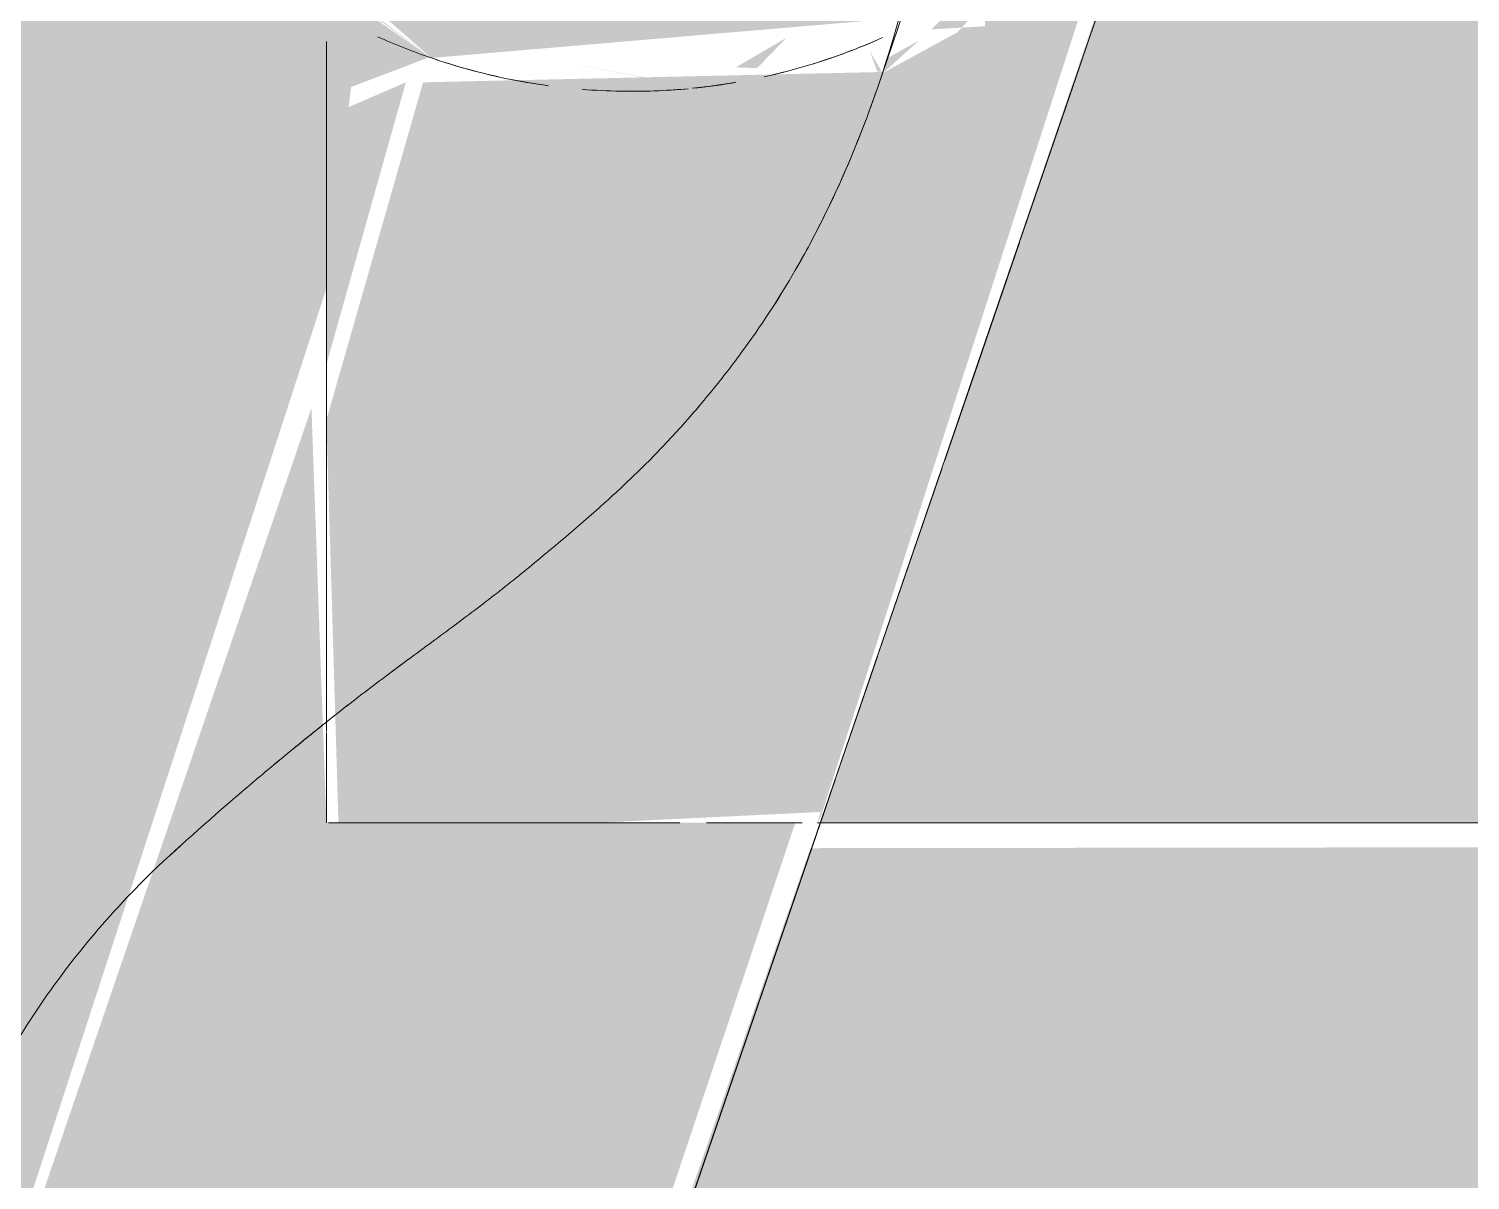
# Model space of a CAD drawing. Header units: millimetres. Extents: x 63432 to 177405, y -1987 to 27578.
# Drawn here: x 162828.22 to 162843.08, y 8823.12 to 8834.98 of the extents above; entities that cross this region are included whole.
import ezdxf

# ---------------------------------------------------------------- set-up
doc = ezdxf.new("R2010")
doc.units = ezdxf.units.MM
doc.layers.add('A-WALL-PATT', color=7, linetype='Continuous', lineweight=9)
for name, color, linetype, lineweight, true_color in [('I-FURN-16', 7, 'Continuous', 9, 0xd1b79e), ('I-FURN-19', 7, 'Continuous', 9, 0x242424), ('I-FURN-20', 7, 'Continuous', 9, 0x3a3a3a), ('I-FURN-21', 7, 'Continuous', 9, 0x666666), ('I-FURN-24', 7, 'Continuous', 9, 0x1e1e1e), ('I-FURN-26', 7, 'Continuous', 9, 0x2d2d2d), ('I-FURN-28', 7, 'Continuous', 9, 0x1a1a1a), ('I-FURN-30', 7, 'Continuous', 9, 0x4c4c4c), ('I-FURN-35', 7, 'Continuous', 9, 0x171717), ('I-FURN-36', 7, 'Continuous', 9, 0x121212), ('I-FURN-39', 7, 'Continuous', 9, 0x151515), ('I-FURN-48', 7, 'Continuous', 9, 0x131313), ('I-FURN-49', 7, 'Continuous', 9, 0x111111), ('I-FURN-6', 7, 'Continuous', 9, 0xc0c0c0), ('I-FURN-61', 7, 'Continuous', 9, 0xcabbac), ('I-FURN-62', 7, 'Continuous', 9, 0x8b8b8b)]:
    doc.layers.add(name, color=color, linetype=linetype, lineweight=lineweight, true_color=true_color)
doc.layers.add('I-FURN-17', color=7, linetype='Continuous', lineweight=9, true_color=0x111111, transparency=0.7)

# ---------------------------------------------------------------- blocks, each defined once
blk = doc.blocks.new('Chair - Tablet Arm - Chair - Tablet Arm-V78-Развертка 3_12-6')
at = {"layer": 'I-FURN-17'}
h = blk.add_hatch(color=256, dxfattribs=at)
h.paths.add_polyline_path([(-81463.851, 8450), (-81461.856, 8450), (-81328.433, 8839.5), (-81330.322, 8839.5), (-81463.865, 8450)])
h.paths.add_polyline_path([(-81323.251, 8834.684), (-81318.457, 8835.093), (-81318.019, 8837.444), (-81318.308, 8839.5), (-81327.233, 8839.5), (-81327.045, 8838.356), (-81325.945, 8837.044), (-81323.267, 8834.697)])
h.paths.add_polyline_path([(-81325.516, 8852.2), (-81312.542, 8852.2), (-81248.351, 9039.435), (-81261.773, 9039.435), (-81325.968, 8852.2)])
h = blk.add_hatch(color=256, dxfattribs=at)
h.paths.add_polyline_path([(-81327.444, 8838.356), (-81327.071, 8838.396), (-81327.172, 8838.555), (-81327.437, 8838.396)])
h.paths.add_polyline_path([(-81329.43, 8816.663), (-81324.334, 8832.308), (-81324.08, 8834.384), (-81323.268, 8834.694), (-81326.822, 8837.178), (-81326.72, 8837.473), (-81327.448, 8838.555), (-81327.635, 8839.5), (-81327.993, 8839.272), (-81328.433, 8839.04), (-81335.286, 8818.671), (-81329.564, 8816.709)])
h = blk.add_hatch(color=256, dxfattribs=at)
h.paths.add_polyline_path([(-81319.893, 8834.58), (-81319.589, 8834.894), (-81320.114, 8834.587)])
h.paths.add_polyline_path([(-81318.457, 8835.093), (-81318.325, 8835.335), (-81317.114, 8839.5), (-81318.103, 8839.5), (-81318.019, 8837.444), (-81318.391, 8835.335)])
h.paths.add_polyline_path([(-81317.032, 8836.179), (-81315.947, 8837.826), (-81316.061, 8838.396), (-81317.019, 8836.209)])
h.paths.add_polyline_path([(-81315.786, 8837.584), (-81315.697, 8838.007), (-81315.778, 8837.825)])
h = blk.add_hatch(color=256, dxfattribs=at)
h.paths.add_polyline_path([(-81122.981, 8826.8), (-81120.695, 8826.863), (-81124.356, 8839.031), (-81124.496, 8839.5), (-81315.015, 8839.231), (-81316.609, 8834.517), (-81319.241, 8826.8), (-81157.593, 8826.8)])
h.paths.add_polyline_path([(-81105.323, 8826.8), (-81088.041, 8826.8), (-81088.041, 8839.5), (-81109.598, 8839.269), (-81105.335, 8826.833)])
h = blk.add_hatch(color=256, dxfattribs=at)
h.paths.add_polyline_path([(-81319.272, 8826.8), (-81319.241, 8826.854), (-81315.893, 8837.214), (-81316.315, 8836.399), (-81319.257, 8826.853)])
h.paths.add_polyline_path([(-81320.658, 8834.408), (-81321.886, 8834.642), (-81320.719, 8834.414)])
for points in [[(-81323.251, 8834.684), (-81326.038, 8836.775), (-81325.654, 8836.435), (-81323.267, 8834.695)], [(-81318.654, 8834.374), (-81318.6, 8834.478), (-81318.548, 8834.684), (-81318.226, 8834.863), (-81318.654, 8834.475), (-81318.651, 8834.385)], [(-81324.334, 8831.525), (-81323.515, 8834.433), (-81324.334, 8834.078), (-81324.334, 8831.561)]]:
    blk.add_hatch(color=256, dxfattribs=at).paths.add_polyline_path(points)
h = blk.add_hatch(color=256, dxfattribs=at)
h.paths.add_polyline_path([(-81317.543, 8835.011), (-81317.543, 8835.532), (-81318.095, 8834.979), (-81317.734, 8835)])
h.paths.add_polyline_path([(-81321.541, 8826.8), (-81319.241, 8826.911), (-81316.57, 8835.491), (-81316.551, 8836.335), (-81317.829, 8834.949), (-81318.579, 8834.54), (-81323.337, 8834.433), (-81324.334, 8830.954), (-81324.21, 8826.8), (-81322.324, 8826.8)])
h.paths.add_polyline_path([(-81318.608, 8834.541), (-81318.731, 8834.754), (-81318.654, 8834.542)])
h = blk.add_hatch(color=256, dxfattribs=at)
h.paths.add_polyline_path([(-81323.574, 8814.655), (-81319.5, 8826.8), (-81324.334, 8826.8), (-81324.488, 8831.076), (-81329.421, 8816.66), (-81324.389, 8814.935)])
h.paths.add_polyline_path([(-81321.699, 8834.361), (-81322.532, 8834.607), (-81321.705, 8834.362)])
at = {"layer": 'I-FURN-19'}
for p, q in [((-81316.463, 8834.902), (-81316.19, 8835.701)), ((-81316.626, 8834.429), (-81316.481, 8834.853)), ((-81317.182, 8832.807), (-81316.633, 8834.408)), ((-81317.96, 8830.538), (-81317.19, 8832.782)), ((-81318.639, 8828.557), (-81317.991, 8830.447)), ((-81319.085, 8827.257), (-81318.654, 8828.514)), ((-81319.223, 8826.854), (-81319.089, 8827.243))]:
    blk.add_line(p, q, dxfattribs=at)
blk.add_open_spline([(-81324.335, 8827.837), (-81324.454, 8827.742), (-81324.734, 8827.516), (-81325.336, 8827.015), (-81325.813, 8826.591), (-81326.126, 8826.298)], degree=3, knots=[-0.1870511, -0.1870511, -0.1870511, -0.1870511, -0.15, -0.1, 0, 0, 0, 0], dxfattribs=at)
blk.add_open_spline([(-81326.126, 8826.298), (-81326.606, 8825.828), (-81327.029, 8825.318), (-81327.388, 8824.765)], degree=3, dxfattribs=at)
at = {"layer": 'I-FURN-20'}
blk.add_line((-81319.272, 8826.8), (-81120.675, 8826.8), dxfattribs=at)
at = {"layer": 'I-FURN-21'}
blk.add_line((-81321.062, 8821.491), (-81319.241, 8826.8), dxfattribs=at)
at = {"layer": 'I-FURN-21', "flags": 128}
blk.add_lwpolyline([(-81319.241, 8826.8), (-81320.314, 8823.67), (-81321.062, 8821.491)], dxfattribs=at)
at = {"layer": 'I-FURN-26'}
for p, q in [((-81324.334, 8834.399), (-81324.334, 8834.853)), ((-81324.334, 8834.853), (-81324.334, 8834.399)), ((-81324.334, 8834.399), (-81324.334, 8834.853)), ((-81324.334, 8834.853), (-81324.334, 8834.399)), ((-81319.272, 8826.8), (-81120.675, 8826.8))]:
    blk.add_line(p, q, dxfattribs=at)
for points in [[(-81323.251, 8834.684), (-81323.44, 8834.748), (-81323.625, 8834.822), (-81323.806, 8834.903)], [(-81323.806, 8834.903), (-81323.625, 8834.822), (-81323.44, 8834.748), (-81323.251, 8834.684)], [(-81323.251, 8834.684), (-81323.44, 8834.748), (-81323.625, 8834.822), (-81323.806, 8834.903)], [(-81323.806, 8834.903), (-81323.625, 8834.822), (-81323.44, 8834.748), (-81323.251, 8834.684)], [(-81323.251, 8834.684), (-81323.001, 8834.598), (-81322.745, 8834.528), (-81322.486, 8834.474)], [(-81322.486, 8834.474), (-81322.745, 8834.528), (-81323.001, 8834.598), (-81323.251, 8834.684)], [(-81323.251, 8834.684), (-81323.001, 8834.598), (-81322.745, 8834.528), (-81322.486, 8834.474)], [(-81322.486, 8834.474), (-81322.745, 8834.528), (-81323.001, 8834.598), (-81323.251, 8834.684)]]:
    blk.add_open_spline(points, degree=3, dxfattribs=at)
at = {"layer": 'I-FURN-28'}
for p, q in [((-81316.19, 8835.701), (-81316.463, 8834.902)), ((-81316.469, 8834.886), (-81316.626, 8834.429)), ((-81316.633, 8834.408), (-81317.182, 8832.807)), ((-81317.19, 8832.782), (-81317.615, 8831.545)), ((-81317.62, 8831.528), (-81317.96, 8830.538)), ((-81317.991, 8830.447), (-81318.639, 8828.557)), ((-81318.654, 8828.514), (-81319.085, 8827.257)), ((-81319.089, 8827.243), (-81319.223, 8826.854))]:
    blk.add_line(p, q, dxfattribs=at)
at = {"layer": 'I-FURN-35'}
for p, q in [((-81324.334, 8832.802), (-81324.334, 8833.431)), ((-81324.334, 8831.534), (-81324.334, 8832.802)), ((-81324.334, 8827.74), (-81324.334, 8831.498)), ((-81324.334, 8826.8), (-81324.334, 8827.732)), ((-81324.312, 8826.8), (-81320.692, 8826.8)), ((-81320.414, 8826.8), (-81319.428, 8826.8))]:
    blk.add_line(p, q, dxfattribs=at)
blk.add_open_spline([(-81322.486, 8834.474), (-81322.34, 8834.443), (-81322.193, 8834.418), (-81322.045, 8834.398)], degree=3, dxfattribs=at)
blk.add_open_spline([(-81321.699, 8834.361), (-81321.435, 8834.339), (-81321.069, 8834.333), (-81320.705, 8834.358), (-81320.606, 8834.367)], degree=3, knots=[0.11111111, 0.11111111, 0.11111111, 0.11111111, 0.16666667, 0.18751614, 0.18751614, 0.18751614, 0.18751614], dxfattribs=at)
at = {"layer": 'I-FURN-36'}
for points in [[(-81319.341, 8834.616), (-81319.214, 8834.655), (-81318.963, 8834.74), (-81318.72, 8834.84), (-81318.6, 8834.894)], [(-81320.439, 8834.385), (-81320.33, 8834.398), (-81320.222, 8834.414), (-81320.114, 8834.433)], [(-81320.114, 8834.433), (-81320.179, 8834.421), (-81320.244, 8834.411), (-81320.31, 8834.402)]]:
    blk.add_open_spline(points, degree=3, dxfattribs=at)
at = {"layer": 'I-FURN-39'}
for p, q in [((-81324.334, 8832.802), (-81324.334, 8833.431)), ((-81324.334, 8833.431), (-81324.334, 8831.534)), ((-81324.334, 8831.534), (-81324.334, 8832.802)), ((-81324.334, 8828.538), (-81324.334, 8831.498)), ((-81324.334, 8831.498), (-81324.334, 8830.481)), ((-81324.334, 8830.481), (-81324.334, 8827.74)), ((-81324.334, 8827.74), (-81324.334, 8828.538)), ((-81324.334, 8826.8), (-81324.334, 8827.732)), ((-81324.334, 8827.732), (-81324.334, 8826.8)), ((-81324.312, 8826.8), (-81320.692, 8826.8)), ((-81320.414, 8826.8), (-81319.428, 8826.8))]:
    blk.add_line(p, q, dxfattribs=at)
for points in [[(-81322.045, 8834.398), (-81322.193, 8834.418), (-81322.34, 8834.443), (-81322.486, 8834.474)], [(-81322.486, 8834.474), (-81322.34, 8834.443), (-81322.193, 8834.418), (-81322.045, 8834.398)], [(-81318.654, 8834.374), (-81318.843, 8833.822), (-81319.069, 8833.293), (-81319.337, 8832.79)], [(-81319.346, 8832.773), (-81319.396, 8832.68), (-81319.447, 8832.587), (-81319.5, 8832.496)]]:
    blk.add_open_spline(points, degree=3, dxfattribs=at)
for points, knots in [([(-81320.606, 8834.367), (-81320.837, 8834.346), (-81321.203, 8834.332), (-81321.567, 8834.35), (-81321.699, 8834.361)], [0.81248386, 0.81248386, 0.81248386, 0.81248386, 0.86111111, 0.88888889, 0.88888889, 0.88888889, 0.88888889]), ([(-81321.699, 8834.361), (-81321.435, 8834.339), (-81321.069, 8834.333), (-81320.705, 8834.358), (-81320.606, 8834.367)], [0.11111111, 0.11111111, 0.11111111, 0.11111111, 0.16666667, 0.18751614, 0.18751614, 0.18751614, 0.18751614]), ([(-81319.5, 8832.496), (-81319.671, 8832.201), (-81319.95, 8831.773), (-81320.373, 8831.231), (-81320.601, 8830.966), (-81320.719, 8830.837)], [-0.8, -0.8, -0.8, -0.8, -0.7, -0.65, -0.6, -0.6, -0.6, -0.6]), ([(-81321.085, 8830.455), (-81321.211, 8830.331), (-81321.473, 8830.087), (-81321.818, 8829.788), (-81322.104, 8829.549), (-81322.25, 8829.429), (-81322.324, 8829.369)], [-0.55, -0.55, -0.55, -0.55, -0.5, -0.45, -0.425, -0.4, -0.4, -0.4, -0.4]), ([(-81322.324, 8829.369), (-81322.397, 8829.309), (-81322.546, 8829.19), (-81322.851, 8828.955), (-81323.135, 8828.745), (-81323.343, 8828.591), (-81323.391, 8828.555)], [-0.4, -0.4, -0.4, -0.4, -0.375, -0.35, -0.3, -0.2847639, -0.2847639, -0.2847639, -0.2847639]), ([(-81323.487, 8828.485), (-81323.567, 8828.426), (-81323.807, 8828.248), (-81324.049, 8828.063), (-81324.21, 8827.936)], [-0.27481285, -0.27481285, -0.27481285, -0.27481285, -0.25, -0.2, -0.2, -0.2, -0.2]), ([(-81324.21, 8827.936), (-81324.371, 8827.81), (-81324.693, 8827.55), (-81325.336, 8827.015), (-81325.813, 8826.591), (-81326.126, 8826.298)], [-0.2, -0.2, -0.2, -0.2, -0.15, -0.1, 0, 0, 0, 0])]:
    blk.add_open_spline(points, degree=3, knots=knots, dxfattribs=at)
at = {"layer": 'I-FURN-48'}
for p, q in [((-81324.334, 8833.431), (-81324.334, 8831.534)), ((-81324.334, 8831.498), (-81324.334, 8830.481)), ((-81324.334, 8830.481), (-81324.334, 8827.74)), ((-81324.334, 8827.732), (-81324.334, 8827.251)), ((-81324.334, 8827.251), (-81324.334, 8826.8))]:
    blk.add_line(p, q, dxfattribs=at)
for points in [[(-81322.045, 8834.398), (-81322.193, 8834.418), (-81322.34, 8834.443), (-81322.486, 8834.474)], [(-81320.439, 8834.385), (-81320.33, 8834.398), (-81320.222, 8834.414), (-81320.114, 8834.433)]]:
    blk.add_open_spline(points, degree=3, dxfattribs=at)
blk.add_open_spline([(-81320.606, 8834.367), (-81320.837, 8834.346), (-81321.203, 8834.332), (-81321.567, 8834.35), (-81321.699, 8834.361)], degree=3, knots=[0.81248386, 0.81248386, 0.81248386, 0.81248386, 0.86111111, 0.88888889, 0.88888889, 0.88888889, 0.88888889], dxfattribs=at)
at = {"layer": 'I-FURN-49'}
for points in [[(-81319.341, 8834.616), (-81319.214, 8834.655), (-81318.963, 8834.74), (-81318.72, 8834.84), (-81318.6, 8834.894)], [(-81320.114, 8834.433), (-81320.179, 8834.421), (-81320.244, 8834.411), (-81320.31, 8834.402)]]:
    blk.add_open_spline(points, degree=3, dxfattribs=at)
blk.add_open_spline([(-81318.645, 8834.874), (-81318.72, 8834.841), (-81318.948, 8834.746), (-81319.182, 8834.664), (-81319.341, 8834.616)], degree=3, knots=[0.67013889, 0.67013889, 0.67013889, 0.67013889, 0.6875, 0.72222222, 0.72222222, 0.72222222, 0.72222222], dxfattribs=at)
blk.add_open_spline([(-81318.645, 8834.874), (-81318.72, 8834.841), (-81318.948, 8834.746), (-81319.182, 8834.664), (-81319.341, 8834.616)], degree=3, knots=[0.67013889, 0.67013889, 0.67013889, 0.67013889, 0.6875, 0.72222222, 0.72222222, 0.72222222, 0.72222222], dxfattribs=at)
blk = doc.blocks.new('Chair - Tablet Arm - Chair - Tablet Arm-V81-Развертка 3_12-6')
at = {"layer": 'I-FURN-19'}
for p, q in [((-81324.334, 8831.534), (-81324.334, 8833.431)), ((-81324.334, 8833.431), (-81324.334, 8832.802)), ((-81324.334, 8832.802), (-81324.334, 8831.534)), ((-81324.334, 8827.74), (-81324.334, 8831.498)), ((-81324.334, 8831.498), (-81324.334, 8830.481)), ((-81324.334, 8830.481), (-81324.334, 8828.538)), ((-81324.334, 8828.538), (-81324.334, 8827.74)), ((-81324.334, 8827.251), (-81324.334, 8827.732)), ((-81324.334, 8827.732), (-81324.334, 8826.8)), ((-81324.334, 8826.8), (-81324.334, 8827.251)), ((-81324.312, 8826.8), (-81320.692, 8826.8)), ((-81320.414, 8826.8), (-81319.428, 8826.8))]:
    blk.add_line(p, q, dxfattribs=at)
for points in [[(-81322.045, 8834.398), (-81322.193, 8834.418), (-81322.34, 8834.443), (-81322.486, 8834.474)], [(-81322.486, 8834.474), (-81322.34, 8834.443), (-81322.193, 8834.418), (-81322.045, 8834.398)], [(-81320.439, 8834.385), (-81320.33, 8834.398), (-81320.222, 8834.414), (-81320.114, 8834.433)]]:
    blk.add_open_spline(points, degree=3, dxfattribs=at)
for points, knots in [([(-81320.606, 8834.367), (-81320.837, 8834.346), (-81321.203, 8834.332), (-81321.567, 8834.35), (-81321.699, 8834.361)], [0.81248386, 0.81248386, 0.81248386, 0.81248386, 0.86111111, 0.88888889, 0.88888889, 0.88888889, 0.88888889]), ([(-81321.699, 8834.361), (-81321.435, 8834.339), (-81321.069, 8834.333), (-81320.705, 8834.358), (-81320.606, 8834.367)], [0.11111111, 0.11111111, 0.11111111, 0.11111111, 0.16666667, 0.18751614, 0.18751614, 0.18751614, 0.18751614])]:
    blk.add_open_spline(points, degree=3, knots=knots, dxfattribs=at)
at = {"layer": 'I-FURN-21'}
blk.add_line((-81319.272, 8826.8), (-81120.675, 8826.8), dxfattribs=at)
at = {"layer": 'I-FURN-24'}
for p, q in [((-81324.334, 8833.431), (-81324.334, 8831.534)), ((-81324.334, 8831.498), (-81324.334, 8827.74)), ((-81324.334, 8827.732), (-81324.334, 8827.251)), ((-81324.334, 8827.251), (-81324.334, 8826.8))]:
    blk.add_line(p, q, dxfattribs=at)
for points in [[(-81319.341, 8834.616), (-81319.214, 8834.655), (-81318.963, 8834.74), (-81318.72, 8834.84), (-81318.6, 8834.894)], [(-81322.045, 8834.398), (-81322.193, 8834.418), (-81322.34, 8834.443), (-81322.486, 8834.474)], [(-81320.439, 8834.385), (-81320.33, 8834.398), (-81320.222, 8834.414), (-81320.114, 8834.433)], [(-81320.114, 8834.433), (-81320.179, 8834.421), (-81320.244, 8834.411), (-81320.31, 8834.402)]]:
    blk.add_open_spline(points, degree=3, dxfattribs=at)
blk.add_open_spline([(-81320.606, 8834.367), (-81320.837, 8834.346), (-81321.203, 8834.332), (-81321.567, 8834.35), (-81321.699, 8834.361)], degree=3, knots=[0.81248386, 0.81248386, 0.81248386, 0.81248386, 0.86111111, 0.88888889, 0.88888889, 0.88888889, 0.88888889], dxfattribs=at)
at = {"layer": 'I-FURN-26'}
for p, q in [((-81316.19, 8835.701), (-81316.463, 8834.902)), ((-81316.469, 8834.886), (-81316.626, 8834.429)), ((-81316.633, 8834.408), (-81317.182, 8832.807)), ((-81324.334, 8831.534), (-81324.334, 8833.431)), ((-81317.19, 8832.782), (-81317.615, 8831.545)), ((-81324.334, 8827.74), (-81324.334, 8831.498)), ((-81317.62, 8831.528), (-81317.96, 8830.538)), ((-81317.991, 8830.447), (-81318.639, 8828.557)), ((-81318.654, 8828.514), (-81319.085, 8827.257)), ((-81324.334, 8826.8), (-81324.334, 8827.732)), ((-81319.089, 8827.243), (-81319.223, 8826.854)), ((-81324.312, 8826.8), (-81320.692, 8826.8)), ((-81320.414, 8826.8), (-81319.428, 8826.8))]:
    blk.add_line(p, q, dxfattribs=at)
for points in [[(-81322.486, 8834.474), (-81322.34, 8834.443), (-81322.193, 8834.418), (-81322.045, 8834.398)], [(-81318.654, 8834.374), (-81318.843, 8833.822), (-81319.069, 8833.293), (-81319.337, 8832.79)]]:
    blk.add_open_spline(points, degree=3, dxfattribs=at)
for points, knots in [([(-81321.699, 8834.361), (-81321.435, 8834.339), (-81321.069, 8834.333), (-81320.705, 8834.358), (-81320.606, 8834.367)], [0.11111111, 0.11111111, 0.11111111, 0.11111111, 0.16666667, 0.18751614, 0.18751614, 0.18751614, 0.18751614]), ([(-81319.346, 8832.773), (-81319.396, 8832.68), (-81319.613, 8832.29), (-81319.95, 8831.773), (-81320.373, 8831.231), (-81320.601, 8830.966), (-81320.719, 8830.837)], [-0.8310102, -0.8310102, -0.8310102, -0.8310102, -0.8, -0.7, -0.65, -0.6, -0.6, -0.6, -0.6]), ([(-81321.085, 8830.455), (-81321.211, 8830.331), (-81321.473, 8830.087), (-81321.818, 8829.788), (-81322.104, 8829.549), (-81322.25, 8829.429), (-81322.324, 8829.369)], [-0.55, -0.55, -0.55, -0.55, -0.5, -0.45, -0.425, -0.4, -0.4, -0.4, -0.4]), ([(-81322.324, 8829.369), (-81322.397, 8829.309), (-81322.546, 8829.19), (-81322.851, 8828.955), (-81323.135, 8828.745), (-81323.343, 8828.591), (-81323.391, 8828.555)], [-0.4, -0.4, -0.4, -0.4, -0.375, -0.35, -0.3, -0.2847639, -0.2847639, -0.2847639, -0.2847639]), ([(-81323.487, 8828.485), (-81323.567, 8828.426), (-81323.807, 8828.248), (-81324.049, 8828.063), (-81324.21, 8827.936)], [-0.27481285, -0.27481285, -0.27481285, -0.27481285, -0.25, -0.2, -0.2, -0.2, -0.2]), ([(-81324.21, 8827.936), (-81324.371, 8827.81), (-81324.693, 8827.55), (-81325.336, 8827.015), (-81325.813, 8826.591), (-81326.126, 8826.298)], [-0.2, -0.2, -0.2, -0.2, -0.15, -0.1, 0, 0, 0, 0])]:
    blk.add_open_spline(points, degree=3, knots=knots, dxfattribs=at)
at = {"layer": 'I-FURN-28'}
for points in [[(-81319.341, 8834.616), (-81319.214, 8834.655), (-81318.963, 8834.74), (-81318.72, 8834.84), (-81318.6, 8834.894)], [(-81320.114, 8834.433), (-81320.179, 8834.421), (-81320.244, 8834.411), (-81320.31, 8834.402)]]:
    blk.add_open_spline(points, degree=3, dxfattribs=at)
blk.add_open_spline([(-81318.645, 8834.874), (-81318.72, 8834.841), (-81318.948, 8834.746), (-81319.182, 8834.664), (-81319.341, 8834.616)], degree=3, knots=[0.67013889, 0.67013889, 0.67013889, 0.67013889, 0.6875, 0.72222222, 0.72222222, 0.72222222, 0.72222222], dxfattribs=at)
at = {"layer": 'I-FURN-30'}
for p, q in [((-81316.463, 8834.902), (-81316.19, 8835.701)), ((-81324.334, 8834.399), (-81324.334, 8834.853)), ((-81324.334, 8834.853), (-81324.334, 8834.399)), ((-81324.334, 8834.399), (-81324.334, 8834.853)), ((-81324.334, 8834.853), (-81324.334, 8834.399)), ((-81316.626, 8834.429), (-81316.481, 8834.853)), ((-81317.182, 8832.807), (-81316.633, 8834.408)), ((-81317.96, 8830.538), (-81317.19, 8832.782)), ((-81318.639, 8828.557), (-81317.991, 8830.447)), ((-81319.085, 8827.257), (-81318.654, 8828.514)), ((-81319.223, 8826.854), (-81319.089, 8827.243)), ((-81319.272, 8826.8), (-81120.675, 8826.8))]:
    blk.add_line(p, q, dxfattribs=at)
for points in [[(-81323.251, 8834.684), (-81323.44, 8834.748), (-81323.625, 8834.822), (-81323.806, 8834.903)], [(-81323.806, 8834.903), (-81323.625, 8834.822), (-81323.44, 8834.748), (-81323.251, 8834.684)], [(-81323.251, 8834.684), (-81323.44, 8834.748), (-81323.625, 8834.822), (-81323.806, 8834.903)], [(-81323.806, 8834.903), (-81323.625, 8834.822), (-81323.44, 8834.748), (-81323.251, 8834.684)], [(-81323.251, 8834.684), (-81323.001, 8834.598), (-81322.745, 8834.528), (-81322.486, 8834.474)], [(-81322.486, 8834.474), (-81322.745, 8834.528), (-81323.001, 8834.598), (-81323.251, 8834.684)], [(-81323.251, 8834.684), (-81323.001, 8834.598), (-81322.745, 8834.528), (-81322.486, 8834.474)], [(-81322.486, 8834.474), (-81322.745, 8834.528), (-81323.001, 8834.598), (-81323.251, 8834.684)], [(-81326.126, 8826.298), (-81326.606, 8825.828), (-81327.029, 8825.318), (-81327.388, 8824.765)]]:
    blk.add_open_spline(points, degree=3, dxfattribs=at)
blk.add_open_spline([(-81324.335, 8827.837), (-81324.454, 8827.742), (-81324.734, 8827.516), (-81325.336, 8827.015), (-81325.813, 8826.591), (-81326.126, 8826.298)], degree=3, knots=[-0.1870511, -0.1870511, -0.1870511, -0.1870511, -0.15, -0.1, 0, 0, 0, 0], dxfattribs=at)
at = {"layer": 'I-FURN-35'}
blk.add_open_spline([(-81318.645, 8834.874), (-81318.72, 8834.841), (-81318.948, 8834.746), (-81319.182, 8834.664), (-81319.341, 8834.616)], degree=3, knots=[0.67013889, 0.67013889, 0.67013889, 0.67013889, 0.6875, 0.72222222, 0.72222222, 0.72222222, 0.72222222], dxfattribs=at)
at = {"layer": 'I-FURN-62'}
blk.add_line((-81321.062, 8821.491), (-81319.241, 8826.8), dxfattribs=at)
at = {"layer": 'I-FURN-62', "flags": 128}
blk.add_lwpolyline([(-81319.241, 8826.8), (-81320.314, 8823.67), (-81321.062, 8821.491)], dxfattribs=at)
blk = doc.blocks.new('Chair - Tablet Arm - Chair - Tablet Arm-V88-Развертка 3_12-6')
at = {"layer": 'I-FURN-20'}
blk.add_open_spline([(-81318.645, 8834.874), (-81318.72, 8834.841), (-81318.948, 8834.746), (-81319.338, 8834.61), (-81319.659, 8834.526), (-81319.821, 8834.49)], degree=3, knots=[0.67013889, 0.67013889, 0.67013889, 0.67013889, 0.6875, 0.72222222, 0.75694444, 0.75694444, 0.75694444, 0.75694444], dxfattribs=at)
at = {"layer": 'I-FURN-21'}
for p, q in [((-81315.833, 8836.741), (-81316.463, 8834.902)), ((-81316.469, 8834.886), (-81316.626, 8834.429)), ((-81316.633, 8834.408), (-81317.182, 8832.807)), ((-81324.334, 8833.892), (-81324.334, 8834.217)), ((-81324.334, 8834.217), (-81324.334, 8833.892)), ((-81324.334, 8827.74), (-81324.334, 8833.659)), ((-81324.334, 8833.659), (-81324.334, 8827.74)), ((-81317.991, 8830.447), (-81318.639, 8828.557)), ((-81318.654, 8828.514), (-81319.085, 8827.257)), ((-81324.334, 8826.8), (-81324.334, 8827.732)), ((-81324.334, 8827.732), (-81324.334, 8826.8)), ((-81319.089, 8827.243), (-81319.241, 8826.8)), ((-81324.312, 8826.8), (-81320.692, 8826.8)), ((-81320.414, 8826.8), (-81319.428, 8826.8))]:
    blk.add_line(p, q, dxfattribs=at)
at = {"layer": 'I-FURN-21', "flags": 128}
blk.add_lwpolyline([(-81317.19, 8832.782), (-81317.62, 8831.528), (-81317.96, 8830.538)], dxfattribs=at)
at = {"layer": 'I-FURN-21'}
for points in [[(-81319.724, 8834.512), (-81319.595, 8834.543), (-81319.339, 8834.612), (-81318.963, 8834.74), (-81318.72, 8834.84), (-81318.6, 8834.894)], [(-81322.045, 8834.398), (-81322.193, 8834.418), (-81322.34, 8834.443), (-81322.486, 8834.474)], [(-81322.486, 8834.474), (-81322.34, 8834.443), (-81322.193, 8834.418), (-81322.045, 8834.398)], [(-81320.562, 8834.372), (-81320.412, 8834.387), (-81320.262, 8834.407), (-81320.114, 8834.433)]]:
    blk.add_open_spline(points, degree=3, dxfattribs=at)
for points, knots in [([(-81320.114, 8834.433), (-81320.179, 8834.421), (-81320.328, 8834.398), (-81320.478, 8834.38), (-81320.562, 8834.372)], [0.77777778, 0.77777778, 0.77777778, 0.77777778, 0.79166667, 0.80937005, 0.80937005, 0.80937005, 0.80937005]), ([(-81320.606, 8834.367), (-81320.837, 8834.346), (-81321.203, 8834.332), (-81321.567, 8834.35), (-81321.699, 8834.361)], [0.81248386, 0.81248386, 0.81248386, 0.81248386, 0.86111111, 0.88888889, 0.88888889, 0.88888889, 0.88888889]), ([(-81321.699, 8834.361), (-81321.435, 8834.339), (-81321.069, 8834.333), (-81320.705, 8834.358), (-81320.606, 8834.367)], [0.11111111, 0.11111111, 0.11111111, 0.11111111, 0.16666667, 0.18751614, 0.18751614, 0.18751614, 0.18751614])]:
    blk.add_open_spline(points, degree=3, knots=knots, dxfattribs=at)
at = {"layer": 'I-FURN-30'}
for p, q in [((-81324.334, 8834.217), (-81324.334, 8833.892)), ((-81324.334, 8833.659), (-81324.334, 8827.74)), ((-81324.334, 8827.732), (-81324.334, 8826.8))]:
    blk.add_line(p, q, dxfattribs=at)
for points, knots in [([(-81318.645, 8834.874), (-81318.72, 8834.841), (-81318.948, 8834.746), (-81319.338, 8834.61), (-81319.659, 8834.526), (-81319.821, 8834.49)], [0.67013889, 0.67013889, 0.67013889, 0.67013889, 0.6875, 0.72222222, 0.75694444, 0.75694444, 0.75694444, 0.75694444]), ([(-81320.114, 8834.433), (-81320.179, 8834.421), (-81320.328, 8834.398), (-81320.478, 8834.38), (-81320.562, 8834.372)], [0.77777778, 0.77777778, 0.77777778, 0.77777778, 0.79166667, 0.80937005, 0.80937005, 0.80937005, 0.80937005]), ([(-81320.606, 8834.367), (-81320.837, 8834.346), (-81321.203, 8834.332), (-81321.567, 8834.35), (-81321.699, 8834.361)], [0.81248386, 0.81248386, 0.81248386, 0.81248386, 0.86111111, 0.88888889, 0.88888889, 0.88888889, 0.88888889])]:
    blk.add_open_spline(points, degree=3, knots=knots, dxfattribs=at)
for points in [[(-81319.724, 8834.512), (-81319.595, 8834.543), (-81319.339, 8834.612), (-81318.963, 8834.74), (-81318.72, 8834.84), (-81318.6, 8834.894)], [(-81322.045, 8834.398), (-81322.193, 8834.418), (-81322.34, 8834.443), (-81322.486, 8834.474)]]:
    blk.add_open_spline(points, degree=3, dxfattribs=at)
at = {"layer": 'I-FURN-6'}
for p, q in [((-81318.654, 8834.374), (-81248.132, 9040.064)), ((-81319.272, 8826.8), (-81120.599, 8826.8))]:
    blk.add_line(p, q, dxfattribs=at)
at = {"layer": 'I-FURN-6', "flags": 128}
for points in [[(-81321.364, 8820.611), (-81318.645, 8828.541), (-81316.481, 8834.853), (-81315.313, 8838.258), (-81315.185, 8838.631)], [(-81319.241, 8826.8), (-81320.314, 8823.67), (-81323.423, 8814.604)]]:
    blk.add_lwpolyline(points, dxfattribs=at)
at = {"layer": 'I-FURN-6'}
blk.add_open_spline([(-81318.654, 8834.374), (-81318.881, 8833.714), (-81319.298, 8832.772), (-81319.95, 8831.773), (-81320.373, 8831.231), (-81320.714, 8830.834), (-81321.081, 8830.453), (-81321.473, 8830.087), (-81321.818, 8829.788), (-81322.104, 8829.549), (-81322.323, 8829.369), (-81322.546, 8829.19), (-81322.851, 8828.955), (-81323.244, 8828.664), (-81323.726, 8828.31), (-81324.21, 8827.94), (-81324.693, 8827.55), (-81325.336, 8827.015), (-81325.813, 8826.591), (-81326.126, 8826.298)], degree=3, knots=[-1, -1, -1, -1, -0.8, -0.7, -0.65, -0.6, -0.55, -0.5, -0.45, -0.425, -0.4, -0.375, -0.35, -0.3, -0.25, -0.2, -0.15, -0.1, 0, 0, 0, 0], dxfattribs=at)
blk.add_open_spline([(-81326.126, 8826.298), (-81326.606, 8825.828), (-81327.452, 8824.808), (-81328.041, 8823.617), (-81328.269, 8822.978)], degree=3, dxfattribs=at)
at = {"layer": 'I-FURN-62'}
for p, q in [((-81324.334, 8834.399), (-81324.334, 8834.853)), ((-81324.334, 8834.853), (-81324.334, 8834.399)), ((-81324.334, 8832.802), (-81324.334, 8834.853)), ((-81324.334, 8834.853), (-81324.334, 8834.399)), ((-81324.334, 8830.481), (-81324.334, 8832.802)), ((-81324.334, 8827.74), (-81324.334, 8830.481)), ((-81324.334, 8826.8), (-81324.334, 8827.732)), ((-81324.312, 8826.8), (-81320.692, 8826.8)), ((-81320.414, 8826.8), (-81319.428, 8826.8)), ((-81319.272, 8826.8), (-81120.599, 8826.8))]:
    blk.add_line(p, q, dxfattribs=at)
for points, knots in [([(-81318.155, 8836.344), (-81318.181, 8836.187), (-81318.308, 8835.516), (-81318.486, 8834.865), (-81318.654, 8834.374)], [-0.2167513, -0.2167513, -0.2167513, -0.2167513, -0.1666667, 0, 0, 0, 0]), ([(-81321.699, 8834.361), (-81321.435, 8834.339), (-81321.069, 8834.333), (-81320.705, 8834.358), (-81320.606, 8834.367)], [0.11111111, 0.11111111, 0.11111111, 0.11111111, 0.16666667, 0.18751614, 0.18751614, 0.18751614, 0.18751614])]:
    blk.add_open_spline(points, degree=3, knots=knots, dxfattribs=at)
for points in [[(-81323.251, 8834.684), (-81323.44, 8834.748), (-81323.625, 8834.822), (-81323.806, 8834.903)], [(-81323.806, 8834.903), (-81323.625, 8834.822), (-81323.44, 8834.748), (-81323.251, 8834.684)], [(-81323.251, 8834.684), (-81323.44, 8834.748), (-81323.625, 8834.822), (-81323.806, 8834.903)], [(-81323.806, 8834.903), (-81323.625, 8834.822), (-81323.44, 8834.748), (-81323.251, 8834.684)], [(-81323.251, 8834.684), (-81322.86, 8834.549), (-81322.456, 8834.454), (-81322.045, 8834.398)], [(-81322.486, 8834.474), (-81322.745, 8834.528), (-81323.001, 8834.598), (-81323.251, 8834.684)], [(-81323.251, 8834.684), (-81323.001, 8834.598), (-81322.745, 8834.528), (-81322.486, 8834.474)], [(-81322.486, 8834.474), (-81322.745, 8834.528), (-81323.001, 8834.598), (-81323.251, 8834.684)], [(-81320.562, 8834.372), (-81320.412, 8834.387), (-81320.262, 8834.407), (-81320.114, 8834.433)]]:
    blk.add_open_spline(points, degree=3, dxfattribs=at)

msp = doc.modelspace()

# ---------------------------------------------------------------- hatches: boundary and pattern name
at = {"layer": 'A-WALL-PATT'}
h = msp.add_hatch(color=256, dxfattribs=at)
h.paths.add_polyline_path([(160606.618, 8450), (161691.753, 8450), (161825.295, 8839.5), (161732.418, 8839.5), (161732.418, 8852.2), (161829.65, 8852.2), (161893.845, 9039.435), (161693.893, 9039.435), (161693.893, 9052.135), (161950.358, 9052.135), (161960.047, 9050.621), (161968.812, 9046.221), (161975.816, 9039.357), (161980.941, 9029.081), (162041.586, 8852.2), (162075.318, 8852.2), (162075.318, 8840.405), (162077.828, 8840.698), (162088.487, 8844.86), (162096.149, 8849.899), (162103.516, 8857.899), (162108.392, 8866.344), (162111.352, 8876.231), (162126.456, 8961.891), (162120.202, 8962.994), (162158.249, 9178.767), (162164.452, 9177.381), (162151.27, 9102.622), (162163.777, 9100.416), (162123.239, 8871.957), (162120.053, 8861.314), (162113.418, 8849.822), (162103.511, 8839.644), (162093.226, 8832.879), (162080.757, 8828.34), (162067.577, 8826.8), (162050.294, 8826.8), (162179.653, 8450), (162691.753, 8450), (162825.295, 8839.5), (162732.418, 8839.5), (162732.418, 8852.2), (162829.65, 8852.2), (162893.845, 9039.435), (162693.893, 9039.435), (162693.893, 9052.135), (162950.358, 9052.135), (162960.047, 9050.621), (162968.812, 9046.221), (162975.816, 9039.357), (162980.941, 9029.081), (163041.586, 8852.2), (163075.318, 8852.2), (163075.318, 8840.405), (163077.828, 8840.698), (163088.487, 8844.86), (163096.149, 8849.899), (163103.516, 8857.899), (163108.392, 8866.344), (163111.352, 8876.231), (163126.456, 8961.891), (163120.202, 8962.994), (163158.249, 9178.767), (163164.452, 9177.381), (163151.27, 9102.622), (163163.777, 9100.416), (163123.239, 8871.957), (163120.053, 8861.314), (163113.418, 8849.822), (163103.516, 8839.647), (163093.226, 8832.879), (163080.757, 8828.34), (163067.246, 8826.8), (163050.294, 8826.8), (163179.653, 8450), (163691.753, 8450), (163825.295, 8839.5), (163732.418, 8839.5), (163732.418, 8852.2), (163829.65, 8852.2), (163893.845, 9039.435), (163693.893, 9039.435), (163693.893, 9052.135), (163950.358, 9052.135), (163960.047, 9050.621), (163968.812, 9046.221), (163975.816, 9039.357), (163980.941, 9029.081), (164041.586, 8852.2), (164075.318, 8852.2), (164075.318, 8840.405), (164077.828, 8840.698), (164088.487, 8844.86), (164096.149, 8849.899), (164103.516, 8857.899), (164108.392, 8866.344), (164111.352, 8876.231), (164126.456, 8961.891), (164120.202, 8962.994), (164158.249, 9178.767), (164164.452, 9177.381), (164151.27, 9102.622), (164163.777, 9100.416), (164123.239, 8871.957), (164120.053, 8861.314), (164113.418, 8849.822), (164103.511, 8839.644), (164093.226, 8832.879), (164080.757, 8828.34), (164067.577, 8826.8), (164050.294, 8826.8), (164179.653, 8450), (164234.618, 8450), (164234.618, 13150), (160606.618, 13150), (160606.618, 9070.657)])
h.paths.add_polyline_path([(161707.188, 8450), (162164.048, 8450), (162034.715, 8826.8), (161836.273, 8826.538), (161831.646, 8813.228), (161830.857, 8810.703), (161717.284, 8479.447)])
h.paths.add_polyline_path([(162928.803, 8450), (163164.048, 8450), (163034.715, 8826.8), (162836.273, 8826.538), (162831.646, 8813.228), (162830.857, 8810.703), (162707.188, 8450), (162859.581, 8450)])
h.paths.add_polyline_path([(164164.048, 8450), (164034.715, 8826.8), (163836.273, 8826.538), (163831.646, 8813.228), (163830.857, 8810.703), (163707.188, 8450), (164140.184, 8450)])
h.paths.add_polyline_path([(161959.698, 8852.2), (162028.16, 8852.2), (161968.226, 9026.768), (161961.431, 9035.887), (161950.358, 9039.435), (161907.27, 9039.435), (161843.075, 8852.2), (161925.089, 8852.2)])
h.paths.add_polyline_path([(163999.118, 8852.2), (164028.16, 8852.2), (163968.226, 9026.768), (163961.431, 9035.887), (163950.358, 9039.435), (163907.27, 9039.435), (163843.075, 8852.2), (163967.129, 8852.2)])
h.paths.add_polyline_path([(163019.772, 8852.2), (163028.16, 8852.2), (162968.226, 9026.768), (162961.431, 9035.887), (162950.358, 9039.435), (162907.27, 9039.435), (162843.075, 8852.2), (163013.984, 8852.2)])
h.paths.add_polyline_path([(162898.989, 9055.4), (162441.437, 9055.4), (162441.437, 9074.45), (163024.518, 9074.45), (163024.518, 9055.4), (162901.398, 9055.4)])
h.paths.add_polyline_path([(161717.421, 9055.4), (161441.437, 9055.4), (161441.437, 9074.45), (162024.518, 9074.45), (162024.518, 9055.4), (161752.033, 9055.4)])
h.paths.add_polyline_path([(164004.006, 9055.4), (163441.437, 9055.4), (163441.437, 9074.45), (164024.518, 9074.45), (164024.518, 9055.4), (164005.468, 9055.4)])

# ---------------------------------------------------------------- block references
at = {"layer": 'I-FURN-16'}
msp.add_blockref('Chair - Tablet Arm - Chair - Tablet Arm-V78-Развертка 3_12-6', (244155.618, 0), dxfattribs=at)
at = {"layer": 'I-FURN-6'}
msp.add_blockref('Chair - Tablet Arm - Chair - Tablet Arm-V88-Развертка 3_12-6', (244155.618, 0), dxfattribs=at)
at = {"layer": 'I-FURN-61'}
msp.add_blockref('Chair - Tablet Arm - Chair - Tablet Arm-V81-Развертка 3_12-6', (244155.618, 0), dxfattribs=at)

doc.saveas('drawing.dxf')
